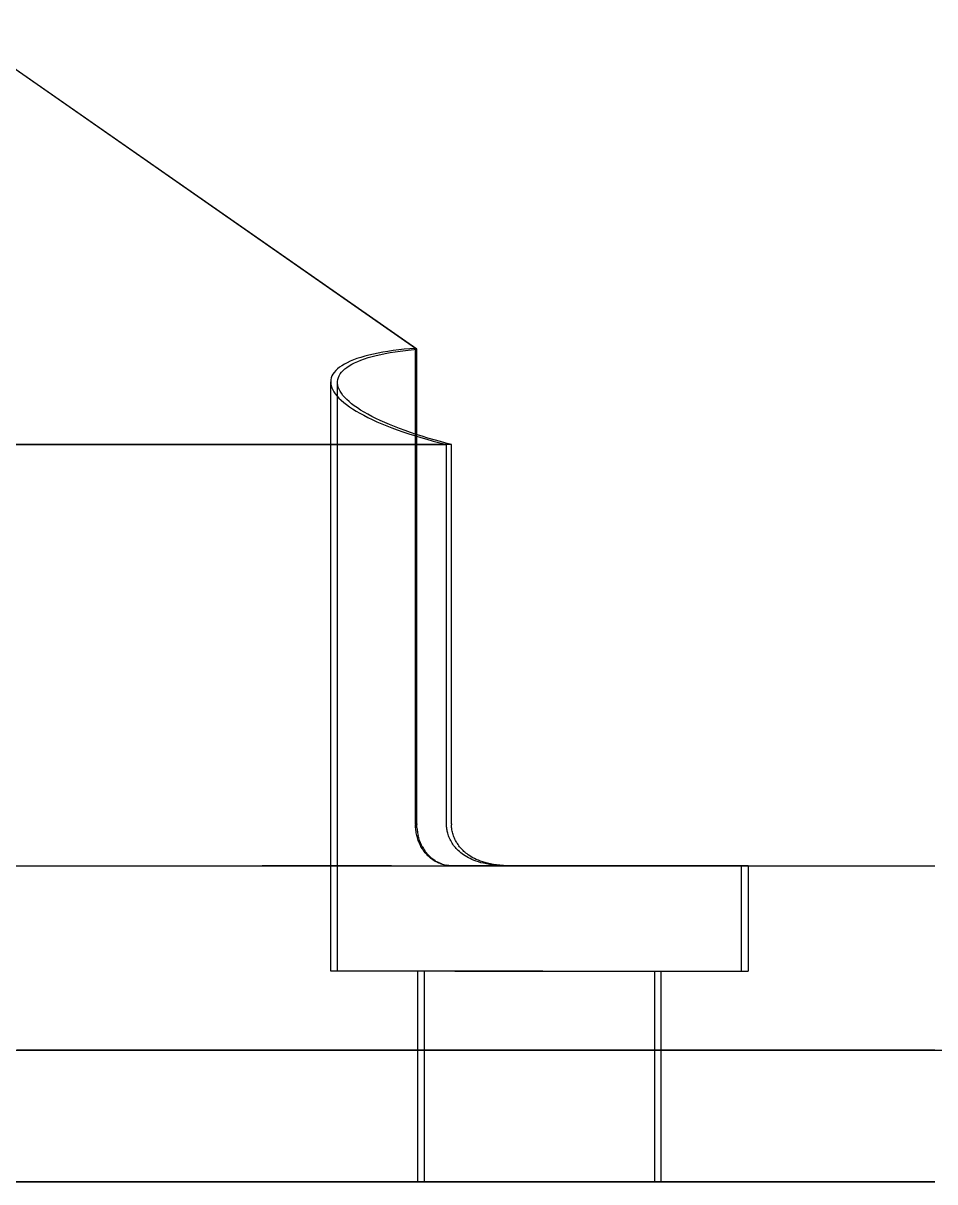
# Model space of a CAD drawing. Header units: millimetres. Extents: x -70 to 246, y -216 to 66.
# Drawn here: x 162.68 to 180, y -180 to -158 of the extents above; entities that cross this region are included whole.
import ezdxf

# ---------------------------------------------------------------- set-up
doc = ezdxf.new("R2010")
doc.units = ezdxf.units.MM
doc.layers.add('SIDE_YZ', color=7, linetype='Continuous')

msp = doc.modelspace()

# ---------------------------------------------------------------- linework, layer by layer
at = {"layer": 'SIDE_YZ'}
for p, q in [((170.135, -164.174), (161.279, -158)), ((170.159, -164.191), (161.279, -158)), ((169.171, -164.323), (169.095, -164.346)), ((169.251, -164.302), (169.171, -164.323)), ((169.237, -164.351), (169.312, -164.329)), ((169.336, -164.283), (169.251, -164.302)), ((169.312, -164.329), (169.391, -164.309)), ((169.424, -164.264), (169.336, -164.283)), ((169.391, -164.309), (169.474, -164.29)), ((169.516, -164.247), (169.424, -164.264)), ((169.474, -164.29), (169.561, -164.272)), ((169.612, -164.231), (169.516, -164.247)), ((169.561, -164.272), (169.652, -164.255)), ((169.712, -164.217), (169.612, -164.231)), ((169.652, -164.255), (169.747, -164.239)), ((169.816, -164.204), (169.712, -164.217)), ((169.747, -164.239), (169.845, -164.225)), ((169.922, -164.192), (169.816, -164.204)), ((169.845, -164.225), (169.946, -164.213)), ((170.027, -164.183), (169.922, -164.192)), ((169.946, -164.213), (170.051, -164.201)), ((170.135, -164.174), (170.027, -164.183)), ((170.051, -164.201), (170.159, -164.191)), ((170.135, -173.2), (170.135, -164.174)), ((170.159, -173.2), (170.159, -164.191)), ((168.692, -164.534), (168.653, -164.565)), ((168.735, -164.504), (168.692, -164.534)), ((168.784, -164.475), (168.735, -164.504)), ((168.837, -164.447), (168.784, -164.475)), ((168.794, -164.565), (168.833, -164.535)), ((168.833, -164.535), (168.877, -164.505)), ((168.894, -164.42), (168.837, -164.447)), ((168.877, -164.505), (168.926, -164.477)), ((168.957, -164.394), (168.894, -164.42)), ((168.926, -164.477), (168.979, -164.45)), ((169.024, -164.369), (168.957, -164.394)), ((168.979, -164.45), (169.037, -164.423)), ((169.095, -164.346), (169.024, -164.369)), ((169.037, -164.423), (169.099, -164.398)), ((169.099, -164.398), (169.166, -164.374)), ((169.166, -164.374), (169.237, -164.351)), ((168.527, -164.771), (168.524, -164.808)), ((168.535, -164.735), (168.527, -164.771)), ((168.549, -164.699), (168.535, -164.735)), ((168.567, -164.664), (168.549, -164.699)), ((168.591, -164.631), (168.567, -164.664)), ((168.62, -164.598), (168.591, -164.631)), ((168.653, -164.565), (168.62, -164.598)), ((168.655, -164.801), (168.66, -164.765)), ((168.66, -164.765), (168.67, -164.73)), ((168.67, -164.73), (168.685, -164.695)), ((168.685, -164.695), (168.705, -164.661)), ((168.705, -164.661), (168.73, -164.628)), ((168.73, -164.628), (168.76, -164.596)), ((168.76, -164.596), (168.794, -164.565)), ((168.525, -176), (168.524, -164.808)), ((168.524, -164.808), (168.526, -164.845)), ((168.526, -164.845), (168.533, -164.883)), ((168.533, -164.883), (168.545, -164.922)), ((168.545, -164.922), (168.562, -164.961)), ((168.562, -164.961), (168.585, -165)), ((168.655, -164.837), (168.655, -164.801)), ((168.659, -164.874), (168.655, -164.837)), ((168.655, -176), (168.655, -164.837)), ((168.669, -164.912), (168.659, -164.874)), ((168.683, -164.95), (168.669, -164.912)), ((168.703, -164.989), (168.683, -164.95)), ((168.727, -165.028), (168.703, -164.989)), ((168.585, -165), (168.612, -165.04)), ((168.612, -165.04), (168.645, -165.08)), ((168.645, -165.08), (168.682, -165.12)), ((168.682, -165.12), (168.724, -165.161)), ((168.724, -165.161), (168.771, -165.202)), ((168.756, -165.067), (168.727, -165.028)), ((168.79, -165.106), (168.756, -165.067)), ((168.771, -165.202), (168.823, -165.243)), ((168.829, -165.146), (168.79, -165.106)), ((168.873, -165.186), (168.829, -165.146)), ((168.921, -165.226), (168.873, -165.186)), ((168.823, -165.243), (168.88, -165.283)), ((168.88, -165.283), (168.941, -165.324)), ((168.973, -165.266), (168.921, -165.226)), ((168.941, -165.324), (169.007, -165.365)), ((169.031, -165.306), (168.973, -165.266)), ((169.007, -165.365), (169.078, -165.406)), ((169.093, -165.346), (169.031, -165.306)), ((169.078, -165.406), (169.153, -165.446)), ((169.159, -165.387), (169.093, -165.346)), ((169.229, -165.426), (169.159, -165.387)), ((169.304, -165.466), (169.229, -165.426)), ((169.153, -165.446), (169.232, -165.487)), ((169.232, -165.487), (169.315, -165.527)), ((169.382, -165.506), (169.304, -165.466)), ((169.315, -165.527), (169.402, -165.567)), ((169.465, -165.545), (169.382, -165.506)), ((169.402, -165.567), (169.494, -165.606)), ((169.552, -165.584), (169.465, -165.545)), ((169.494, -165.606), (169.589, -165.645)), ((169.642, -165.623), (169.552, -165.584)), ((169.589, -165.645), (169.688, -165.683)), ((169.737, -165.661), (169.642, -165.623)), ((169.688, -165.683), (169.79, -165.721)), ((169.834, -165.698), (169.737, -165.661)), ((169.79, -165.721), (169.896, -165.759)), ((169.936, -165.736), (169.834, -165.698)), ((169.896, -165.759), (170.006, -165.795)), ((170.04, -165.772), (169.936, -165.736)), ((170.006, -165.795), (170.118, -165.832)), ((170.148, -165.808), (170.04, -165.772)), ((170.118, -165.832), (170.234, -165.867)), ((170.259, -165.843), (170.148, -165.808)), ((170.234, -165.867), (170.352, -165.901)), ((170.372, -165.878), (170.259, -165.843)), ((170.489, -165.912), (170.372, -165.878)), ((162.074, -166), (170.723, -166)), ((170.818, -166), (162.17, -166)), ((170.352, -165.901), (170.473, -165.935)), ((170.473, -165.935), (170.597, -165.968)), ((170.608, -165.945), (170.489, -165.912)), ((170.597, -165.968), (170.723, -166)), ((170.712, -165.973), (170.608, -165.945)), ((170.818, -166), (170.712, -165.973)), ((170.723, -173.2), (170.723, -166)), ((170.818, -173.2), (170.818, -166)), ((170.135, -173.2), (170.135, -173.213)), ((170.135, -173.226), (170.135, -173.213)), ((170.136, -173.25), (170.135, -173.226)), ((170.138, -173.275), (170.136, -173.25)), ((170.14, -173.3), (170.138, -173.275)), ((170.143, -173.325), (170.14, -173.3)), ((170.146, -173.349), (170.143, -173.325)), ((170.151, -173.374), (170.146, -173.349)), ((170.159, -173.2), (170.159, -173.213)), ((170.159, -173.227), (170.159, -173.213)), ((170.16, -173.251), (170.159, -173.227)), ((170.162, -173.276), (170.16, -173.251)), ((170.162, -173.276), (170.164, -173.301)), ((170.164, -173.301), (170.167, -173.326)), ((170.167, -173.326), (170.171, -173.35)), ((170.171, -173.35), (170.175, -173.375)), ((170.723, -173.22), (170.723, -173.2)), ((170.724, -173.24), (170.723, -173.22)), ((170.726, -173.26), (170.724, -173.24)), ((170.728, -173.281), (170.726, -173.26)), ((170.731, -173.301), (170.728, -173.281)), ((170.734, -173.321), (170.731, -173.301)), ((170.738, -173.342), (170.734, -173.321)), ((170.743, -173.362), (170.738, -173.342)), ((170.818, -173.2), (170.818, -173.223)), ((170.819, -173.246), (170.818, -173.223)), ((170.821, -173.27), (170.819, -173.246)), ((170.824, -173.293), (170.821, -173.27)), ((170.828, -173.316), (170.824, -173.293)), ((170.832, -173.339), (170.828, -173.316)), ((170.837, -173.362), (170.832, -173.339)), ((170.155, -173.398), (170.151, -173.374)), ((170.161, -173.422), (170.155, -173.398)), ((170.167, -173.446), (170.161, -173.422)), ((170.174, -173.47), (170.167, -173.446)), ((170.181, -173.494), (170.174, -173.47)), ((170.175, -173.375), (170.18, -173.399)), ((170.18, -173.399), (170.185, -173.423)), ((170.189, -173.517), (170.181, -173.494)), ((170.191, -173.448), (170.185, -173.423)), ((170.198, -173.541), (170.189, -173.517)), ((170.198, -173.471), (170.191, -173.448)), ((170.205, -173.495), (170.198, -173.471)), ((170.207, -173.563), (170.198, -173.541)), ((170.213, -173.518), (170.205, -173.495)), ((170.217, -173.586), (170.207, -173.563)), ((170.222, -173.542), (170.213, -173.518)), ((170.231, -173.564), (170.222, -173.542)), ((170.241, -173.587), (170.231, -173.564)), ((170.748, -173.382), (170.743, -173.362)), ((170.754, -173.404), (170.748, -173.382)), ((170.762, -173.428), (170.754, -173.404)), ((170.771, -173.452), (170.762, -173.428)), ((170.781, -173.476), (170.771, -173.452)), ((170.792, -173.499), (170.781, -173.476)), ((170.804, -173.522), (170.792, -173.499)), ((170.816, -173.545), (170.804, -173.522)), ((170.83, -173.567), (170.816, -173.545)), ((170.844, -173.589), (170.83, -173.567)), ((170.843, -173.384), (170.837, -173.362)), ((170.85, -173.407), (170.843, -173.384)), ((170.857, -173.429), (170.85, -173.407)), ((170.865, -173.451), (170.857, -173.429)), ((170.874, -173.473), (170.865, -173.451)), ((170.884, -173.495), (170.874, -173.473)), ((170.894, -173.516), (170.884, -173.495)), ((170.905, -173.537), (170.894, -173.516)), ((170.917, -173.558), (170.905, -173.537)), ((170.93, -173.578), (170.917, -173.558)), ((170.943, -173.598), (170.93, -173.578)), ((170.228, -173.608), (170.217, -173.586)), ((170.239, -173.63), (170.228, -173.608)), ((170.251, -173.652), (170.239, -173.63)), ((170.251, -173.609), (170.241, -173.587)), ((170.262, -173.631), (170.251, -173.609)), ((170.264, -173.673), (170.251, -173.652)), ((170.262, -173.631), (170.274, -173.653)), ((170.277, -173.694), (170.264, -173.673)), ((170.274, -173.653), (170.287, -173.674)), ((170.291, -173.714), (170.277, -173.694)), ((170.287, -173.674), (170.3, -173.695)), ((170.306, -173.734), (170.291, -173.714)), ((170.3, -173.695), (170.313, -173.715)), ((170.321, -173.754), (170.306, -173.734)), ((170.328, -173.735), (170.313, -173.715)), ((170.337, -173.772), (170.321, -173.754)), ((170.343, -173.754), (170.328, -173.735)), ((170.354, -173.791), (170.337, -173.772)), ((170.359, -173.773), (170.343, -173.754)), ((170.371, -173.809), (170.354, -173.791)), ((170.375, -173.791), (170.359, -173.773)), ((170.392, -173.809), (170.375, -173.791)), ((170.859, -173.611), (170.844, -173.589)), ((170.875, -173.632), (170.859, -173.611)), ((170.892, -173.652), (170.875, -173.632)), ((170.91, -173.672), (170.892, -173.652)), ((170.928, -173.692), (170.91, -173.672)), ((170.947, -173.711), (170.928, -173.692)), ((170.957, -173.618), (170.943, -173.598)), ((170.97, -173.731), (170.947, -173.711)), ((170.972, -173.637), (170.957, -173.618)), ((170.995, -173.753), (170.97, -173.731)), ((170.988, -173.656), (170.972, -173.637)), ((171.004, -173.674), (170.988, -173.656)), ((171.022, -173.773), (170.995, -173.753)), ((171.02, -173.692), (171.004, -173.674)), ((171.038, -173.709), (171.02, -173.692)), ((171.05, -173.793), (171.022, -173.773)), ((171.056, -173.726), (171.038, -173.709)), ((171.079, -173.812), (171.05, -173.793)), ((171.075, -173.743), (171.056, -173.726)), ((171.094, -173.759), (171.075, -173.743)), ((171.114, -173.774), (171.094, -173.759)), ((171.137, -173.791), (171.114, -173.774)), ((171.165, -173.81), (171.137, -173.791)), ((114, -174), (180, -174)), ((160.962, -174), (171.879, -174)), ((160.997, -174), (171.954, -174)), ((162.006, -174), (170.831, -174)), ((162.006, -174), (170.844, -174)), ((162.562, -174), (163.69, -174)), ((163.69, -174), (164.843, -174)), ((164.843, -174), (166.021, -174)), ((166.021, -174), (167.22, -174)), ((168.44, -174), (167.22, -174)), ((169.678, -174), (168.44, -174)), ((169.678, -174), (170.932, -174)), ((170.389, -173.826), (170.371, -173.809)), ((170.408, -173.842), (170.389, -173.826)), ((170.392, -173.809), (170.409, -173.826)), ((170.427, -173.858), (170.408, -173.842)), ((170.409, -173.826), (170.428, -173.843)), ((170.447, -173.874), (170.427, -173.858)), ((170.428, -173.843), (170.447, -173.859)), ((170.466, -173.874), (170.447, -173.859)), ((170.467, -173.888), (170.447, -173.874)), ((170.486, -173.888), (170.466, -173.874)), ((170.488, -173.902), (170.467, -173.888)), ((170.507, -173.902), (170.486, -173.888)), ((170.51, -173.915), (170.488, -173.902)), ((170.507, -173.902), (170.528, -173.915)), ((170.532, -173.927), (170.51, -173.915)), ((170.528, -173.915), (170.55, -173.927)), ((170.554, -173.938), (170.532, -173.927)), ((170.55, -173.927), (170.572, -173.938)), ((170.578, -173.949), (170.554, -173.938)), ((170.595, -173.949), (170.572, -173.938)), ((170.601, -173.958), (170.578, -173.949)), ((170.618, -173.958), (170.595, -173.949)), ((170.625, -173.967), (170.601, -173.958)), ((170.642, -173.967), (170.618, -173.958)), ((170.65, -173.975), (170.625, -173.967)), ((170.642, -173.967), (170.666, -173.975)), ((170.675, -173.981), (170.65, -173.975)), ((170.666, -173.975), (170.69, -173.981)), ((170.7, -173.987), (170.675, -173.981)), ((170.69, -173.981), (170.715, -173.987)), ((170.726, -173.992), (170.7, -173.987)), ((170.741, -173.992), (170.715, -173.987)), ((170.752, -173.995), (170.726, -173.992)), ((170.766, -173.995), (170.741, -173.992)), ((170.778, -173.998), (170.752, -173.995)), ((170.766, -173.995), (170.792, -173.998)), ((170.804, -173.999), (170.778, -173.998)), ((170.792, -173.998), (170.818, -173.999)), ((170.831, -174), (170.804, -173.999)), ((170.844, -174), (170.818, -173.999)), ((170.973, -174), (170.831, -174)), ((170.977, -174), (170.844, -174)), ((170.932, -174), (172.201, -174)), ((170.973, -174), (171.117, -174)), ((171.114, -174), (170.977, -174)), ((171.109, -173.83), (171.079, -173.812)), ((171.139, -173.847), (171.109, -173.83)), ((171.252, -174), (171.114, -174)), ((171.117, -174), (171.263, -174)), ((171.171, -173.863), (171.139, -173.847)), ((171.194, -173.828), (171.165, -173.81)), ((171.207, -173.88), (171.171, -173.863)), ((171.224, -173.845), (171.194, -173.828)), ((171.247, -173.897), (171.207, -173.88)), ((171.255, -173.861), (171.224, -173.845)), ((171.289, -173.913), (171.247, -173.897)), ((171.392, -174), (171.252, -174)), ((171.29, -173.878), (171.255, -173.861)), ((171.263, -174), (171.412, -174)), ((171.332, -173.927), (171.289, -173.913)), ((171.331, -173.895), (171.29, -173.878)), ((171.372, -173.911), (171.331, -173.895)), ((171.376, -173.94), (171.332, -173.927)), ((171.414, -173.926), (171.372, -173.911)), ((171.425, -173.952), (171.376, -173.94)), ((171.533, -174), (171.392, -174)), ((171.412, -174), (171.562, -174)), ((171.457, -173.939), (171.414, -173.926)), ((171.481, -173.965), (171.425, -173.952)), ((171.506, -173.952), (171.457, -173.939)), ((171.538, -173.975), (171.481, -173.965)), ((171.561, -173.964), (171.506, -173.952)), ((171.676, -174), (171.533, -174)), ((171.595, -173.983), (171.538, -173.975)), ((171.617, -173.974), (171.561, -173.964)), ((171.562, -174), (171.713, -174)), ((171.66, -173.99), (171.595, -173.983)), ((171.673, -173.983), (171.617, -173.974)), ((171.732, -173.996), (171.66, -173.99)), ((171.737, -173.99), (171.673, -173.983)), ((171.821, -174), (171.676, -174)), ((171.713, -174), (171.865, -174)), ((171.805, -173.999), (171.732, -173.996)), ((171.809, -173.996), (171.737, -173.99)), ((171.879, -174), (171.805, -173.999)), ((171.881, -173.999), (171.809, -173.996)), ((171.966, -174), (171.821, -174)), ((171.865, -174), (172.018, -174)), ((171.879, -174), (172.015, -174)), ((171.954, -174), (171.881, -173.999)), ((171.954, -174), (172.107, -174)), ((172.112, -174), (171.966, -174)), ((172.151, -174), (172.015, -174)), ((172.018, -174), (172.172, -174)), ((172.107, -174), (172.261, -174)), ((172.259, -174), (172.112, -174)), ((172.287, -174), (172.151, -174)), ((172.172, -174), (172.326, -174)), ((172.201, -174), (173.482, -174)), ((172.407, -174), (172.259, -174)), ((172.261, -174), (172.416, -174)), ((172.424, -174), (172.287, -174)), ((172.326, -174), (172.481, -174)), ((172.554, -174), (172.407, -174)), ((172.416, -174), (172.571, -174)), ((172.578, -174), (172.424, -174)), ((172.481, -174), (172.635, -174)), ((172.709, -174), (172.554, -174)), ((172.571, -174), (172.726, -174)), ((172.578, -174), (172.732, -174)), ((172.635, -174), (172.789, -174)), ((172.864, -174), (172.709, -174)), ((172.726, -174), (172.88, -174)), ((172.886, -174), (172.732, -174)), ((172.789, -174), (172.942, -174)), ((172.864, -174), (173.018, -174)), ((172.88, -174), (173.034, -174)), ((173.039, -174), (172.886, -174)), ((172.942, -174), (173.095, -174)), ((173.171, -174), (173.018, -174)), ((173.034, -174), (173.187, -174)), ((173.191, -174), (173.039, -174)), ((173.095, -174), (173.246, -174)), ((173.323, -174), (173.171, -174)), ((173.187, -174), (173.34, -174)), ((173.342, -174), (173.191, -174)), ((173.246, -174), (173.396, -174)), ((173.475, -174), (173.323, -174)), ((173.34, -174), (173.491, -174)), ((173.491, -174), (173.342, -174)), ((173.396, -174), (173.545, -174)), ((173.624, -174), (173.475, -174)), ((173.482, -174), (174.773, -174)), ((173.638, -174), (173.491, -174)), ((173.491, -174), (173.64, -174)), ((173.545, -174), (173.692, -174)), ((173.772, -174), (173.624, -174)), ((173.638, -174), (173.784, -174)), ((173.64, -174), (173.788, -174)), ((173.692, -174), (173.837, -174)), ((173.919, -174), (173.772, -174)), ((173.928, -174), (173.784, -174)), ((173.788, -174), (173.934, -174)), ((173.837, -174), (173.98, -174)), ((174.063, -174), (173.919, -174)), ((174.069, -174), (173.928, -174)), ((173.934, -174), (174.078, -174)), ((173.98, -174), (174.12, -174)), ((174.204, -174), (174.063, -174)), ((174.208, -174), (174.069, -174)), ((174.078, -174), (174.219, -174)), ((174.12, -174), (174.258, -174)), ((174.343, -174), (174.204, -174)), ((174.343, -174), (174.208, -174)), ((174.219, -174), (174.358, -174)), ((174.393, -174), (174.258, -174)), ((174.476, -174), (174.343, -174)), ((174.479, -174), (174.343, -174)), ((174.358, -174), (174.494, -174)), ((174.524, -174), (174.393, -174)), ((174.606, -174), (174.476, -174)), ((174.612, -174), (174.479, -174)), ((174.494, -174), (174.627, -174)), ((174.653, -174), (174.524, -174)), ((174.606, -174), (174.732, -174)), ((174.742, -174), (174.612, -174)), ((174.627, -174), (174.756, -174)), ((174.778, -174), (174.653, -174)), ((174.855, -174), (174.732, -174)), ((174.869, -174), (174.742, -174)), ((174.756, -174), (174.882, -174)), ((174.773, -174), (176.072, -174)), ((174.899, -174), (174.778, -174)), ((174.973, -174), (174.855, -174)), ((174.992, -174), (174.869, -174)), ((174.882, -174), (175.005, -174)), ((175.016, -174), (174.899, -174)), ((175.088, -174), (174.973, -174)), ((175.111, -174), (174.992, -174)), ((175.005, -174), (175.123, -174)), ((175.129, -174), (175.016, -174)), ((175.199, -174), (175.088, -174)), ((175.225, -174), (175.111, -174)), ((175.123, -174), (175.238, -174)), ((175.129, -174), (175.238, -174)), ((175.305, -174), (175.199, -174)), ((175.336, -174), (175.225, -174)), ((175.238, -174), (175.343, -174)), ((175.238, -174), (175.348, -174)), ((175.407, -174), (175.305, -174)), ((175.442, -174), (175.336, -174)), ((175.343, -174), (175.443, -174)), ((175.348, -174), (175.454, -174)), ((175.407, -174), (175.504, -174)), ((175.544, -174), (175.442, -174)), ((175.443, -174), (175.538, -174)), ((175.454, -174), (175.555, -174)), ((175.596, -174), (175.504, -174)), ((175.538, -174), (175.629, -174)), ((175.641, -174), (175.544, -174)), ((175.555, -174), (175.651, -174)), ((175.684, -174), (175.596, -174)), ((175.629, -174), (175.714, -174)), ((175.733, -174), (175.641, -174)), ((175.651, -174), (175.743, -174)), ((175.766, -174), (175.684, -174)), ((175.714, -174), (175.795, -174)), ((175.821, -174), (175.733, -174)), ((175.743, -174), (175.83, -174)), ((175.843, -174), (175.766, -174)), ((175.795, -174), (175.87, -174)), ((175.903, -174), (175.821, -174)), ((175.83, -174), (175.911, -174)), ((175.914, -174), (175.843, -174)), ((175.87, -174), (175.939, -174)), ((175.979, -174), (175.903, -174)), ((175.911, -174), (175.987, -174)), ((175.914, -174), (175.98, -174)), ((175.939, -174), (176.003, -174)), ((176.051, -174), (175.979, -174)), ((176.041, -174), (175.98, -174)), ((175.987, -174), (176.058, -174)), ((176.003, -174), (176.062, -174)), ((176.096, -174), (176.041, -174)), ((176.117, -174), (176.051, -174)), ((176.058, -174), (176.123, -174)), ((176.062, -174), (176.115, -174)), ((176.072, -174), (177.378, -174)), ((176.145, -174), (176.096, -174)), ((176.115, -174), (176.162, -174)), ((176.177, -174), (176.117, -174)), ((176.123, -174), (176.183, -174)), ((176.188, -174), (176.145, -174)), ((176.162, -174), (176.203, -174)), ((176.231, -174), (176.177, -174)), ((176.183, -174), (176.237, -174)), ((176.226, -174), (176.188, -174)), ((176.203, -174), (176.238, -174)), ((176.226, -174), (176.257, -174)), ((176.28, -174), (176.231, -174)), ((176.237, -174), (176.285, -174)), ((176.238, -174), (176.267, -174)), ((176.283, -174), (176.257, -174)), ((176.267, -174), (176.29, -174)), ((176.323, -174), (176.28, -174)), ((176.302, -174), (176.283, -174)), ((176.285, -174), (176.327, -174)), ((176.29, -174), (176.308, -174)), ((176.315, -174), (176.302, -174)), ((176.308, -174), (176.319, -174)), ((176.323, -174), (176.315, -174)), ((176.319, -174), (176.324, -174)), ((176.324, -174), (176.323, -174)), ((176.36, -174), (176.323, -174)), ((176.324, -174), (176.323, -176)), ((176.327, -174), (176.363, -174)), ((176.39, -174), (176.36, -174)), ((176.363, -174), (176.393, -174)), ((176.415, -174), (176.39, -174)), ((176.393, -174), (176.418, -174)), ((176.434, -174), (176.415, -174)), ((176.418, -174), (176.436, -174)), ((176.447, -174), (176.434, -174)), ((176.436, -174), (176.448, -174)), ((176.453, -174), (176.447, -174)), ((176.448, -174), (176.453, -174)), ((176.453, -174), (176.453, -174)), ((176.453, -174), (176.453, -176)), ((177.378, -174), (178.688, -174)), ((178.688, -174), (180, -174)), ((168.531, -176), (168.525, -176)), ((168.543, -176), (168.531, -176)), ((168.562, -176), (168.543, -176)), ((168.586, -176), (168.562, -176)), ((168.617, -176), (168.586, -176)), ((168.654, -176), (168.617, -176)), ((168.696, -176), (168.654, -176)), ((168.661, -176), (168.655, -176)), ((168.673, -176), (168.661, -176)), ((168.692, -176), (168.673, -176)), ((168.716, -176), (168.692, -176)), ((168.745, -176), (168.696, -176)), ((168.747, -176), (168.716, -176)), ((168.799, -176), (168.745, -176)), ((168.784, -176), (168.747, -176)), ((168.826, -176), (168.784, -176)), ((168.859, -176), (168.799, -176)), ((168.875, -176), (168.826, -176)), ((168.925, -176), (168.859, -176)), ((168.929, -176), (168.875, -176)), ((168.996, -176), (168.925, -176)), ((168.989, -176), (168.929, -176)), ((169.055, -176), (168.989, -176)), ((169.073, -176), (168.996, -176)), ((169.126, -176), (169.055, -176)), ((169.155, -176), (169.073, -176)), ((169.203, -176), (169.126, -176)), ((169.242, -176), (169.155, -176)), ((169.285, -176), (169.203, -176)), ((169.334, -176), (169.242, -176)), ((169.372, -176), (169.285, -176)), ((169.431, -176), (169.334, -176)), ((169.464, -176), (169.372, -176)), ((169.533, -176), (169.431, -176)), ((169.561, -176), (169.464, -176)), ((169.639, -176), (169.533, -176)), ((169.663, -176), (169.561, -176)), ((169.75, -176), (169.639, -176)), ((169.769, -176), (169.663, -176)), ((169.865, -176), (169.75, -176)), ((169.88, -176), (169.769, -176)), ((169.984, -176), (169.865, -176)), ((169.995, -176), (169.88, -176)), ((170.107, -176), (169.984, -176)), ((170.114, -176), (169.995, -176)), ((170.233, -176), (170.107, -176)), ((170.237, -176), (170.114, -176)), ((170.178, -176), (170.174, -176)), ((170.174, -176), (170.174, -180)), ((170.185, -176), (170.178, -176)), ((170.196, -176), (170.185, -176)), ((170.21, -176), (170.196, -176)), ((170.228, -176), (170.21, -176)), ((170.249, -176), (170.228, -176)), ((170.363, -176), (170.233, -176)), ((170.363, -176), (170.237, -176)), ((170.273, -176), (170.249, -176)), ((170.301, -176), (170.273, -176)), ((170.333, -176), (170.301, -176)), ((170.305, -180), (170.305, -176)), ((170.308, -176), (170.305, -176)), ((170.315, -176), (170.308, -176)), ((170.326, -176), (170.315, -176)), ((170.34, -176), (170.326, -176)), ((170.367, -176), (170.333, -176)), ((170.358, -176), (170.34, -176)), ((170.379, -176), (170.358, -176)), ((170.496, -176), (170.363, -176)), ((170.493, -176), (170.363, -176)), ((170.405, -176), (170.367, -176)), ((170.403, -176), (170.379, -176)), ((170.431, -176), (170.403, -176)), ((170.446, -176), (170.405, -176)), ((170.463, -176), (170.431, -176)), ((170.49, -176), (170.446, -176)), ((170.497, -176), (170.463, -176)), ((170.538, -176), (170.49, -176)), ((170.627, -176), (170.493, -176)), ((170.633, -176), (170.496, -176)), ((170.535, -176), (170.497, -176)), ((170.576, -176), (170.535, -176)), ((170.588, -176), (170.538, -176)), ((170.621, -176), (170.576, -176)), ((170.641, -176), (170.588, -176)), ((170.668, -176), (170.621, -176)), ((170.763, -176), (170.627, -176)), ((170.772, -176), (170.633, -176)), ((170.697, -176), (170.641, -176)), ((170.718, -176), (170.668, -176)), ((170.756, -176), (170.697, -176)), ((170.771, -176), (170.718, -176)), ((170.817, -176), (170.756, -176)), ((170.902, -176), (170.763, -176)), ((170.827, -176), (170.771, -176)), ((170.914, -176), (170.772, -176)), ((170.881, -176), (170.817, -176)), ((170.886, -176), (170.827, -176)), ((170.881, -176), (170.947, -176)), ((170.947, -176), (170.886, -176)), ((171.044, -176), (170.902, -176)), ((171.058, -176), (170.914, -176)), ((170.947, -176), (171.016, -176)), ((170.947, -176), (171.011, -176)), ((171.011, -176), (171.078, -176)), ((171.016, -176), (171.087, -176)), ((171.188, -176), (171.044, -176)), ((171.204, -176), (171.058, -176)), ((171.078, -176), (171.146, -176)), ((171.087, -176), (171.16, -176)), ((171.146, -176), (171.217, -176)), ((171.16, -176), (171.235, -176)), ((171.334, -176), (171.188, -176)), ((171.352, -176), (171.204, -176)), ((171.217, -176), (171.29, -176)), ((171.235, -176), (171.312, -176)), ((171.29, -176), (171.365, -176)), ((171.312, -176), (171.391, -176)), ((171.482, -176), (171.334, -176)), ((171.502, -176), (171.352, -176)), ((171.365, -176), (171.442, -176)), ((171.391, -176), (171.471, -176)), ((171.442, -176), (171.521, -176)), ((171.471, -176), (171.553, -176)), ((171.632, -176), (171.482, -176)), ((171.654, -176), (171.502, -176)), ((171.521, -176), (171.601, -176)), ((171.553, -176), (171.636, -176)), ((171.601, -176), (171.683, -176)), ((171.784, -176), (171.632, -176)), ((171.636, -176), (171.72, -176)), ((171.806, -176), (171.654, -176)), ((171.683, -176), (171.766, -176)), ((171.72, -176), (171.806, -176)), ((171.766, -176), (171.85, -176)), ((171.936, -176), (171.784, -176)), ((171.96, -176), (171.806, -176)), ((171.806, -176), (171.892, -176)), ((171.85, -176), (171.936, -176)), ((171.892, -176), (171.98, -176)), ((172.09, -176), (171.936, -176)), ((171.936, -176), (172.022, -176)), ((172.114, -176), (171.96, -176)), ((171.98, -176), (172.068, -176)), ((172.022, -176), (172.11, -176)), ((172.068, -176), (172.156, -176)), ((172.244, -176), (172.09, -176)), ((172.11, -176), (172.198, -176)), ((172.269, -176), (172.114, -176)), ((172.156, -176), (172.245, -176)), ((172.198, -176), (172.286, -176)), ((172.399, -176), (172.244, -176)), ((172.245, -176), (172.335, -176)), ((172.424, -176), (172.269, -176)), ((172.286, -176), (172.375, -176)), ((172.335, -176), (172.424, -176)), ((172.375, -176), (172.465, -176)), ((172.554, -176), (172.399, -176)), ((172.424, -176), (172.579, -176)), ((172.424, -176), (172.513, -176)), ((172.465, -176), (172.554, -176)), ((172.513, -176), (172.603, -176)), ((172.554, -176), (172.709, -176)), ((172.554, -176), (172.644, -176)), ((172.579, -176), (172.734, -176)), ((172.603, -176), (172.692, -176)), ((172.644, -176), (172.733, -176)), ((172.692, -176), (172.78, -176)), ((172.709, -176), (172.864, -176)), ((172.733, -176), (172.822, -176)), ((172.734, -176), (172.888, -176)), ((172.78, -176), (172.868, -176)), ((172.822, -176), (172.91, -176)), ((172.864, -176), (173.018, -176)), ((172.868, -176), (172.956, -176)), ((172.888, -176), (173.042, -176)), ((172.91, -176), (172.999, -176)), ((172.956, -176), (173.042, -176)), ((172.999, -176), (173.086, -176)), ((173.018, -176), (173.172, -176)), ((173.042, -176), (173.194, -176)), ((173.042, -176), (173.128, -176)), ((173.086, -176), (173.172, -176)), ((173.128, -176), (173.212, -176)), ((173.172, -176), (173.324, -176)), ((173.172, -176), (173.258, -176)), ((173.194, -176), (173.346, -176)), ((173.212, -176), (173.295, -176)), ((173.258, -176), (173.342, -176)), ((173.295, -176), (173.377, -176)), ((173.324, -176), (173.476, -176)), ((173.342, -176), (173.425, -176)), ((173.346, -176), (173.496, -176)), ((173.377, -176), (173.457, -176)), ((173.425, -176), (173.507, -176)), ((173.457, -176), (173.536, -176)), ((173.476, -176), (173.626, -176)), ((173.496, -176), (173.644, -176)), ((173.507, -176), (173.588, -176)), ((173.536, -176), (173.613, -176)), ((173.588, -176), (173.666, -176)), ((173.613, -176), (173.688, -176)), ((173.626, -176), (173.774, -176)), ((173.644, -176), (173.79, -176)), ((173.666, -176), (173.743, -176)), ((173.688, -176), (173.761, -176)), ((173.743, -176), (173.818, -176)), ((173.761, -176), (173.832, -176)), ((173.774, -176), (173.92, -176)), ((173.79, -176), (173.934, -176)), ((173.818, -176), (173.891, -176)), ((173.832, -176), (173.9, -176)), ((173.891, -176), (173.962, -176)), ((173.9, -176), (173.967, -176)), ((173.92, -176), (174.064, -176)), ((173.934, -176), (174.076, -176)), ((173.962, -176), (174.031, -176)), ((173.967, -176), (174.031, -176)), ((174.031, -176), (174.092, -176)), ((174.031, -176), (174.097, -176)), ((174.064, -176), (174.206, -176)), ((174.076, -176), (174.215, -176)), ((174.092, -176), (174.151, -176)), ((174.097, -176), (174.161, -176)), ((174.151, -176), (174.207, -176)), ((174.161, -176), (174.222, -176)), ((174.206, -176), (174.345, -176)), ((174.207, -176), (174.26, -176)), ((174.215, -176), (174.352, -176)), ((174.222, -176), (174.281, -176)), ((174.26, -176), (174.31, -176)), ((174.281, -176), (174.337, -176)), ((174.31, -176), (174.357, -176)), ((174.337, -176), (174.39, -176)), ((174.345, -176), (174.482, -176)), ((174.352, -176), (174.485, -176)), ((174.357, -176), (174.402, -176)), ((174.39, -176), (174.44, -176)), ((174.402, -176), (174.443, -176)), ((174.44, -176), (174.488, -176)), ((174.443, -176), (174.481, -176)), ((174.481, -176), (174.515, -176)), ((174.482, -176), (174.615, -176)), ((174.485, -176), (174.615, -176)), ((174.488, -176), (174.532, -176)), ((174.515, -176), (174.547, -176)), ((174.532, -176), (174.573, -176)), ((174.547, -176), (174.575, -176)), ((174.573, -176), (174.611, -176)), ((174.575, -176), (174.599, -176)), ((174.599, -176), (174.62, -176)), ((174.611, -176), (174.645, -176)), ((174.615, -176), (174.741, -176)), ((174.615, -176), (174.745, -176)), ((174.62, -176), (174.638, -176)), ((174.638, -176), (174.652, -176)), ((174.645, -176), (174.677, -176)), ((174.652, -176), (174.663, -176)), ((174.663, -176), (174.67, -176)), ((174.67, -176), (174.674, -176)), ((174.674, -176), (174.674, -180)), ((174.677, -176), (174.705, -176)), ((174.705, -176), (174.729, -176)), ((174.729, -176), (174.75, -176)), ((174.741, -176), (174.864, -176)), ((174.745, -176), (174.871, -176)), ((174.75, -176), (174.768, -176)), ((174.768, -176), (174.782, -176)), ((174.782, -176), (174.793, -176)), ((174.793, -176), (174.8, -176)), ((174.8, -176), (174.804, -176)), ((174.804, -180), (174.804, -176)), ((174.864, -176), (174.983, -176)), ((174.871, -176), (174.994, -176)), ((174.983, -176), (175.098, -176)), ((174.994, -176), (175.113, -176)), ((175.098, -176), (175.209, -176)), ((175.113, -176), (175.228, -176)), ((175.209, -176), (175.315, -176)), ((175.228, -176), (175.339, -176)), ((175.315, -176), (175.417, -176)), ((175.339, -176), (175.445, -176)), ((175.417, -176), (175.514, -176)), ((175.445, -176), (175.547, -176)), ((175.514, -176), (175.606, -176)), ((175.547, -176), (175.644, -176)), ((175.606, -176), (175.693, -176)), ((175.644, -176), (175.736, -176)), ((175.693, -176), (175.775, -176)), ((175.736, -176), (175.824, -176)), ((175.775, -176), (175.852, -176)), ((175.824, -176), (175.905, -176)), ((175.852, -176), (175.923, -176)), ((175.905, -176), (175.982, -176)), ((175.923, -176), (175.989, -176)), ((175.982, -176), (176.053, -176)), ((175.989, -176), (176.049, -176)), ((176.049, -176), (176.103, -176)), ((176.053, -176), (176.119, -176)), ((176.103, -176), (176.152, -176)), ((176.119, -176), (176.179, -176)), ((176.152, -176), (176.194, -176)), ((176.179, -176), (176.233, -176)), ((176.194, -176), (176.231, -176)), ((176.231, -176), (176.262, -176)), ((176.233, -176), (176.282, -176)), ((176.262, -176), (176.286, -176)), ((176.282, -176), (176.325, -176)), ((176.286, -176), (176.305, -176)), ((176.305, -176), (176.317, -176)), ((176.317, -176), (176.323, -176)), ((176.325, -176), (176.361, -176)), ((176.361, -176), (176.392, -176)), ((176.392, -176), (176.416, -176)), ((176.416, -176), (176.435, -176)), ((176.435, -176), (176.447, -176)), ((176.447, -176), (176.453, -176)), ((161.611, -177.5), (162.8, -177.5)), ((163.69, -177.5), (162.562, -177.5)), ((162.8, -177.5), (164.016, -177.5)), ((164.843, -177.5), (163.69, -177.5)), ((164.016, -177.5), (165.258, -177.5)), ((166.021, -177.5), (164.843, -177.5)), ((165.258, -177.5), (166.523, -177.5)), ((167.22, -177.5), (166.021, -177.5)), ((166.523, -177.5), (167.809, -177.5)), ((168.44, -177.5), (167.22, -177.5)), ((167.809, -177.5), (169.115, -177.5)), ((169.678, -177.5), (168.44, -177.5)), ((169.115, -177.5), (170.437, -177.5)), ((170.932, -177.5), (169.678, -177.5)), ((170.437, -177.5), (171.775, -177.5)), ((172.201, -177.5), (170.932, -177.5)), ((171.775, -177.5), (173.126, -177.5)), ((173.482, -177.5), (172.201, -177.5)), ((173.126, -177.5), (174.488, -177.5)), ((174.773, -177.5), (173.482, -177.5)), ((174.488, -177.5), (175.858, -177.5)), ((176.072, -177.5), (174.773, -177.5)), ((175.858, -177.5), (177.235, -177.5)), ((177.378, -177.5), (176.072, -177.5)), ((177.235, -177.5), (178.616, -177.5)), ((178.688, -177.5), (177.378, -177.5)), ((178.616, -177.5), (180, -177.5)), ((180, -177.5), (178.688, -177.5)), ((180, -177.5), (181.384, -177.5)), ((180, -180), (114, -180)), ((161.611, -180), (162.8, -180)), ((162.8, -180), (164.016, -180)), ((164.016, -180), (165.258, -180)), ((165.258, -180), (166.523, -180)), ((166.523, -180), (167.809, -180)), ((167.809, -180), (169.115, -180)), ((169.115, -180), (170.437, -180)), ((170.178, -180), (170.174, -180)), ((170.185, -180), (170.178, -180)), ((170.196, -180), (170.185, -180)), ((170.21, -180), (170.196, -180)), ((170.228, -180), (170.21, -180)), ((170.249, -180), (170.228, -180)), ((170.273, -180), (170.249, -180)), ((170.301, -180), (170.273, -180)), ((170.333, -180), (170.301, -180)), ((170.308, -180), (170.305, -180)), ((170.315, -180), (170.308, -180)), ((170.326, -180), (170.315, -180)), ((170.34, -180), (170.326, -180)), ((170.367, -180), (170.333, -180)), ((170.358, -180), (170.34, -180)), ((170.379, -180), (170.358, -180)), ((170.405, -180), (170.367, -180)), ((170.403, -180), (170.379, -180)), ((170.431, -180), (170.403, -180)), ((170.446, -180), (170.405, -180)), ((170.463, -180), (170.431, -180)), ((170.437, -180), (171.775, -180)), ((170.49, -180), (170.446, -180)), ((170.497, -180), (170.463, -180)), ((170.538, -180), (170.49, -180)), ((170.535, -180), (170.497, -180)), ((170.576, -180), (170.535, -180)), ((170.588, -180), (170.538, -180)), ((170.621, -180), (170.576, -180)), ((170.641, -180), (170.588, -180)), ((170.668, -180), (170.621, -180)), ((170.697, -180), (170.641, -180)), ((170.718, -180), (170.668, -180)), ((170.756, -180), (170.697, -180)), ((170.771, -180), (170.718, -180)), ((170.817, -180), (170.756, -180)), ((170.827, -180), (170.771, -180)), ((170.817, -180), (170.881, -180)), ((170.886, -180), (170.827, -180)), ((170.881, -180), (170.947, -180)), ((170.947, -180), (170.886, -180)), ((170.947, -180), (171.016, -180)), ((171.011, -180), (170.947, -180)), ((171.011, -180), (171.078, -180)), ((171.016, -180), (171.087, -180)), ((171.078, -180), (171.146, -180)), ((171.087, -180), (171.16, -180)), ((171.146, -180), (171.217, -180)), ((171.16, -180), (171.235, -180)), ((171.217, -180), (171.29, -180)), ((171.235, -180), (171.312, -180)), ((171.29, -180), (171.365, -180)), ((171.312, -180), (171.391, -180)), ((171.365, -180), (171.442, -180)), ((171.391, -180), (171.471, -180)), ((171.442, -180), (171.521, -180)), ((171.471, -180), (171.553, -180)), ((171.521, -180), (171.601, -180)), ((171.553, -180), (171.636, -180)), ((171.601, -180), (171.683, -180)), ((171.636, -180), (171.72, -180)), ((171.683, -180), (171.766, -180)), ((171.72, -180), (171.806, -180)), ((171.766, -180), (171.85, -180)), ((171.775, -180), (173.126, -180)), ((171.806, -180), (171.892, -180)), ((171.85, -180), (171.936, -180)), ((171.892, -180), (171.98, -180)), ((171.936, -180), (172.022, -180)), ((171.98, -180), (172.068, -180)), ((172.022, -180), (172.11, -180)), ((172.068, -180), (172.156, -180)), ((172.11, -180), (172.198, -180)), ((172.156, -180), (172.245, -180)), ((172.198, -180), (172.286, -180)), ((172.245, -180), (172.335, -180)), ((172.286, -180), (172.375, -180)), ((172.335, -180), (172.424, -180)), ((172.375, -180), (172.465, -180)), ((172.424, -180), (172.513, -180)), ((172.465, -180), (172.554, -180)), ((172.513, -180), (172.603, -180)), ((172.554, -180), (172.644, -180)), ((172.603, -180), (172.692, -180)), ((172.644, -180), (172.733, -180)), ((172.692, -180), (172.78, -180)), ((172.733, -180), (172.822, -180)), ((172.78, -180), (172.868, -180)), ((172.822, -180), (172.91, -180)), ((172.868, -180), (172.956, -180)), ((172.91, -180), (172.999, -180)), ((172.956, -180), (173.042, -180)), ((172.999, -180), (173.086, -180)), ((173.042, -180), (173.128, -180)), ((173.086, -180), (173.172, -180)), ((173.126, -180), (174.488, -180)), ((173.128, -180), (173.212, -180)), ((173.172, -180), (173.258, -180)), ((173.212, -180), (173.295, -180)), ((173.258, -180), (173.342, -180)), ((173.295, -180), (173.377, -180)), ((173.342, -180), (173.425, -180)), ((173.377, -180), (173.457, -180)), ((173.425, -180), (173.507, -180)), ((173.536, -180), (173.457, -180)), ((173.507, -180), (173.588, -180)), ((173.613, -180), (173.536, -180)), ((173.588, -180), (173.666, -180)), ((173.688, -180), (173.613, -180)), ((173.666, -180), (173.743, -180)), ((173.761, -180), (173.688, -180)), ((173.743, -180), (173.818, -180)), ((173.832, -180), (173.761, -180)), ((173.818, -180), (173.891, -180)), ((173.9, -180), (173.832, -180)), ((173.891, -180), (173.962, -180)), ((173.967, -180), (173.9, -180)), ((173.962, -180), (174.031, -180)), ((174.031, -180), (173.967, -180)), ((174.031, -180), (174.092, -180)), ((174.031, -180), (174.097, -180)), ((174.092, -180), (174.151, -180)), ((174.097, -180), (174.161, -180)), ((174.207, -180), (174.151, -180)), ((174.161, -180), (174.222, -180)), ((174.26, -180), (174.207, -180)), ((174.222, -180), (174.281, -180)), ((174.31, -180), (174.26, -180)), ((174.281, -180), (174.337, -180)), ((174.357, -180), (174.31, -180)), ((174.337, -180), (174.39, -180)), ((174.402, -180), (174.357, -180)), ((174.39, -180), (174.44, -180)), ((174.443, -180), (174.402, -180)), ((174.44, -180), (174.488, -180)), ((174.481, -180), (174.443, -180)), ((174.515, -180), (174.481, -180)), ((174.488, -180), (175.858, -180)), ((174.488, -180), (174.532, -180)), ((174.515, -180), (174.547, -180)), ((174.532, -180), (174.573, -180)), ((174.547, -180), (174.575, -180)), ((174.573, -180), (174.611, -180)), ((174.599, -180), (174.575, -180)), ((174.62, -180), (174.599, -180)), ((174.611, -180), (174.645, -180)), ((174.638, -180), (174.62, -180)), ((174.652, -180), (174.638, -180)), ((174.645, -180), (174.677, -180)), ((174.663, -180), (174.652, -180)), ((174.67, -180), (174.663, -180)), ((174.67, -180), (174.674, -180)), ((174.677, -180), (174.705, -180)), ((174.705, -180), (174.729, -180)), ((174.729, -180), (174.75, -180)), ((174.75, -180), (174.768, -180)), ((174.768, -180), (174.782, -180)), ((174.782, -180), (174.793, -180)), ((174.793, -180), (174.8, -180)), ((174.8, -180), (174.804, -180)), ((175.858, -180), (177.235, -180)), ((177.235, -180), (178.616, -180)), ((178.616, -180), (180, -180))]:
    msp.add_line(p, q, dxfattribs=at)

doc.saveas('drawing.dxf')
